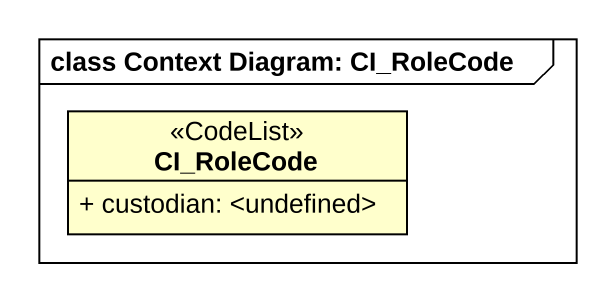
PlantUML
@startuml
mainframe class Context Diagram: CI_RoleCode
hide circle
hide empty members
skinparam classAttributeIconSize 0
class CI_RoleCode <<CodeList>> {
  + custodian: <undefined>
}
@enduml
